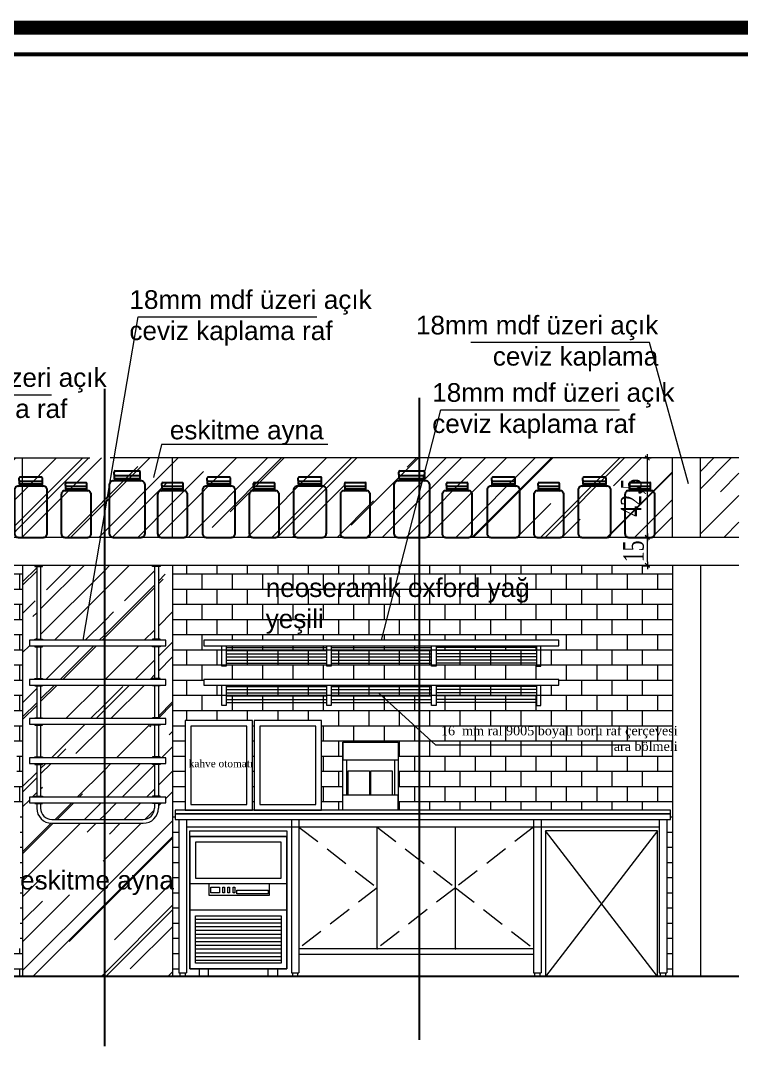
# Model space of a CAD drawing. Header units: millimetres. Extents: x 54215 to 67697, y 23496 to 56611.
# Drawn here: x 56672 to 57058, y 36251 to 36803 of the extents above; entities that cross this region are included whole.
import ezdxf

# ---------------------------------------------------------------- set-up
doc = ezdxf.new("R2010")
doc.units = ezdxf.units.MM
doc.linetypes.add('DASHDOT', pattern=[1, 0.5, -0.25, 0, -0.25])
doc.linetypes.add('DASHED', pattern=[19.05, 12.7, -6.35])
for name, color, linetype, lineweight in [('no3_ahsap gorunus on ince', 32, 'Continuous', 13), ('no3_duvar kaplama', 8, 'Continuous', 0), ('no3_duvar mevcut', 4, 'Continuous', 35), ('no3_kesitçizigisi', 3, 'DASHDOT', 15), ('no3_kutu profil gorunus', 8, 'Continuous', 0), ('no3_kutuprofil kesit', 74, 'Continuous', 18), ('no3_lejand', 255, 'Continuous', 13), ('no3_mermer gorunus on', 31, 'Continuous', 15), ('no3_paslanmaz gorunus on', 163, 'Continuous', 15), ('no3_yazı duvar', 152, 'Continuous', 0), ('no3_ölçü duvar', 252, 'Continuous', 0)]:
    doc.layers.add(name, color=color, linetype=linetype, lineweight=lineweight)
doc.layers.add('no3_tefriş ön ince', color=7, linetype='Continuous', lineweight=18, true_color=0x8c1aff)
doc.styles.get("Standard").update_dxf_attribs({"font": 'arial.ttf'})
doc.styles.add('style1', font='arial.ttf', dxfattribs={"height": 20})
doc.styles.add('Ölçü50', font='georgia.ttf', dxfattribs={"width": 0.7})
doc.dimstyles.new('olcu10', dxfattribs={"dimtxt": 11, "dimasz": 2, "dimexe": 1.25, "dimexo": 0.625, "dimgap": 0.5, "dimtad": 1, "dimdec": 1, "dimzin": 9, "dimtxsty": 'Ölçü50', "dimblk": 'CENTIK', "dimcen": 2, "dimclrd": 250, "dimclre": 250, "dimclrt": 44, "dimazin": 2, "dimtfac": 1, "dimtdec": 1, "dimtix": 1, "dimtmove": 0, "dimatfit": 3, "dimldrblk": 'CENTIK', "dimfxl": 1, "dimlwd": -1, "dimarcsym": 0})
pattern_1 = [(45, (3362.434, 8191.197), (21.552615, 57.473639), [381, -50.8, 127, -25.4]), (45, (3377.34, 8224.065), (-41.847994, 5.926969), [76.2, -8.382, 152.4, -19.05]), (45, (3356.148, 8215.444), (81.3611205, 105.428207), [203.2, -35.56, 101.6, -25.4])]
pattern_2 = [(0, (905.385, 10497.369), (0, 8.128), []), (90, (905.385, 10497.369), (-8.128, 8.128), [8.128, -8.128])]
pattern_3 = [(45, (3362.434, 8191.197), (21.552615, 57.473639), [381, -50.8, 127, -25.4]), (45, (3377.34, 8224.065), (-41.847994, 5.926969), [76.2, -8.382, 152.4, -19.05]), (45, (3356.148, 8215.444), (81.3611205, 105.428207), [203.2, -35.56, 101.6, -25.4])]

# ---------------------------------------------------------------- blocks, each defined once
blk = doc.blocks.new('buz mak')
at = {"layer": 'no3_paslanmaz gorunus on'}
for p, q in [((9449.94, 2761.87), (9398.01, 2761.87)), ((9449.94, 2747.87), (9398.01, 2747.87)), ((9446.94, 2742.87), (9401.01, 2742.87)), ((9446.94, 2740.87), (9401.01, 2740.87)), ((9446.94, 2738.87), (9401.01, 2738.87)), ((9446.94, 2736.87), (9401.01, 2736.87)), ((9446.94, 2734.87), (9401.01, 2734.87)), ((9446.94, 2732.87), (9401.01, 2732.87)), ((9446.94, 2730.87), (9401.01, 2730.87)), ((9446.94, 2728.87), (9401.01, 2728.87)), ((9446.94, 2726.87), (9401.01, 2726.87)), ((9446.94, 2724.87), (9401.01, 2724.87)), ((9446.94, 2722.87), (9401.01, 2722.87)), ((9446.94, 2720.87), (9401.01, 2720.87))]:
    blk.add_line(p, q, dxfattribs=at)
for points in [[(9449.94, 2716.44), (9398.01, 2716.44), (9398.01, 2790.22), (9449.94, 2790.22)], [(9449.94, 2787.22), (9398.01, 2787.22), (9398.01, 2716.44), (9449.94, 2716.44)], [(9446.94, 2784.22), (9401.01, 2784.22), (9401.01, 2764.87), (9446.94, 2764.87)], [(9440.69, 2761.87), (9408.19, 2761.87), (9408.19, 2755.87), (9440.69, 2755.87)], [(9413.95, 2757.12), (9409.2, 2757.12), (9409.2, 2760.12), (9413.95, 2760.12)], [(9416.62, 2757.12), (9415.62, 2757.12), (9415.62, 2760.12), (9416.62, 2760.12)], [(9419.29, 2757.12), (9418.29, 2757.12), (9418.29, 2760.12), (9419.29, 2760.12)], [(9422.13, 2757.12), (9421.13, 2757.12), (9421.13, 2760.12), (9422.13, 2760.12)], [(9423.13, 2758.62), (9439.88, 2758.62), (9439.88, 2756.62), (9423.13, 2756.62)], [(9446.94, 2719.4), (9401.01, 2719.4), (9401.01, 2744.87), (9446.94, 2744.87)]]:
    blk.add_lwpolyline(points, close=True, dxfattribs=at)
for points in [[(9398.01, 2787.22), (9449.94, 2787.22)], [(9444.94, 2716.44), (9444.94, 2712.34), (9439.94, 2712.34), (9439.94, 2716.44)]]:
    blk.add_lwpolyline(points, dxfattribs=at)
at = {"layer": 'no3_paslanmaz gorunus on', "elevation": 0}
blk.add_lwpolyline([(9403.01, 2716.44), (9403.01, 2712.34), (9408.01, 2712.34), (9408.01, 2716.44)], dxfattribs=at)
blk = doc.blocks.new('icecek bölümü önnönön')
for p in [(53500.38, 28115.28), (53542.22, 28115.28)]:
    blk.add_point(p)
at = {"layer": 'no3_duvar kaplama', "linetype": 'DASHED'}
for p, q in [((53458.54, 28180.26), (53500.38, 28147.77)), ((53500.38, 28180.26), (53542.22, 28147.77)), ((53584.06, 28180.26), (53542.22, 28147.77)), ((53500.38, 28147.77), (53458.54, 28115.28)), ((53542.22, 28147.77), (53500.38, 28115.28)), ((53542.22, 28147.77), (53584.06, 28115.28))]:
    blk.add_line(p, q, dxfattribs=at)
at = {"layer": 'no3_mermer gorunus on'}
blk.add_lwpolyline([(53392.27, 28187.26), (53657.36, 28187.26), (53657.36, 28189.26), (53392.27, 28189.26)], close=True, dxfattribs=at)
at = {"layer": 'no3_paslanmaz gorunus on'}
for p, q in [((53651.37, 28180.26), (53398.29, 28180.26)), ((53500.38, 28115.28), (53500.38, 28180.26)), ((53542.22, 28115.28), (53542.22, 28180.26)), ((53650.37, 28178.26), (53590.51, 28100.28)), ((53650.37, 28100.28), (53590.51, 28178.26)), ((53458.54, 28115.28), (53584.06, 28115.28)), ((53458.54, 28112.28), (53584.06, 28112.28)), ((53394.29, 28102.26), (53398.29, 28102.26)), ((53454.54, 28102.26), (53458.54, 28102.26)), ((53584.06, 28102.26), (53588.06, 28102.26)), ((53651.37, 28102.26), (53655.37, 28102.26))]:
    blk.add_line(p, q, dxfattribs=at)
for points in [[(53657.36, 28187.26), (53392.27, 28187.26), (53392.27, 28184.26), (53657.36, 28184.26)], [(53650.37, 28178.26), (53590.51, 28178.26), (53590.51, 28100.28), (53650.37, 28100.28)], [(53394.99, 28102.26), (53397.59, 28102.26), (53397.59, 28100.26), (53394.99, 28100.26)], [(53455.24, 28102.26), (53457.84, 28102.26), (53457.84, 28100.26), (53455.24, 28100.26)], [(53584.76, 28102.26), (53587.36, 28102.26), (53587.36, 28100.26), (53584.76, 28100.26)], [(53652.07, 28102.26), (53654.67, 28102.26), (53654.67, 28100.26), (53652.07, 28100.26)]]:
    blk.add_lwpolyline(points, close=True, dxfattribs=at)
for points in [[(53394.29, 28184.26), (53394.29, 28102.26)], [(53398.29, 28184.26), (53398.29, 28102.26)], [(53454.54, 28184.26), (53454.54, 28102.26)], [(53458.54, 28184.26), (53458.54, 28102.26)], [(53584.06, 28184.26), (53584.06, 28102.26)], [(53588.06, 28184.26), (53588.06, 28102.26)], [(53651.37, 28184.26), (53651.37, 28102.26)], [(53655.37, 28184.26), (53655.37, 28102.26)]]:
    blk.add_lwpolyline(points, dxfattribs=at)
at = {"layer": 'no3_duvar mevcut'}
blk.add_blockref('buz mak', (44002.13, 25387.94), dxfattribs=at)
blk = doc.blocks.new('e54ybu')
at = {"layer": 'no3_tefriş ön ince', "lineweight": -3}
for p, q in [((53583.31, 28555.09), (53583.31, 28556.24)), ((53583.76, 28556.72), (53584.62, 28556.72)), ((53584.62, 28556.72), (53594.28, 28556.72)), ((53594.72, 28555.09), (53594.72, 28556.24)), ((53594.41, 28553.17), (53583.6, 28553.17)), ((53583.6, 28553.17), (53583.6, 28552.86)), ((53594.41, 28552.86), (53594.41, 28553.17))]:
    blk.add_line(p, q, dxfattribs=at)
blk.add_lwpolyline([(53583.32, 28553.17), (53594.72, 28553.17), (53594.72, 28554.61), (53583.32, 28554.61)], close=True, dxfattribs=at)
blk.add_lwpolyline([(53583.01, 28527.33), (53595.01, 28527.33, 0.414214), (53597.01, 28529.33), (53597.01, 28550.33, 0.414214), (53595.01, 28552.33), (53583.01, 28552.33, 0.414214), (53581.01, 28550.33), (53581.01, 28529.33, 0.414214)], format="xyb", close=True, dxfattribs=at)
for centre, radius, start, end in [((53583.82, 28556.21), 0.506, 97.1742, 176.8088), ((53583.82, 28555.11), 0.506, 183.1912, 262.8258), ((53594.21, 28556.21), 0.506, 3.1912, 82.8258), ((53594.21, 28555.11), 0.506, 277.1742, 356.8088), ((53583.01, 28552.93), 0.594, 269.5168, 353.6636), ((53595, 28552.93), 0.594, 186.3364, 270.4832)]:
    blk.add_arc(centre, radius, start, end, dxfattribs=at)
blk = doc.blocks.new('raf ayak')
at = {"layer": 'no3_kutu profil gorunus'}
for p, q in [((55438.08, 25970.25), (55491.81, 25970.25)), ((55494.21, 25970.25), (55547.94, 25970.25)), ((55604.08, 25970.25), (55550.34, 25970.25)), ((55438.08, 25968.65), (55491.81, 25968.65)), ((55438.08, 25966.83), (55491.81, 25966.83)), ((55438.08, 25965.23), (55491.81, 25965.23)), ((55494.21, 25968.65), (55547.94, 25968.65)), ((55494.21, 25966.83), (55547.94, 25966.83)), ((55494.21, 25965.23), (55547.94, 25965.23)), ((55604.08, 25968.65), (55550.34, 25968.65)), ((55604.08, 25966.83), (55550.34, 25966.83)), ((55604.08, 25965.23), (55550.34, 25965.23)), ((55438.08, 25963.42), (55491.81, 25963.42)), ((55438.08, 25961.82), (55491.81, 25961.82)), ((55494.21, 25963.42), (55547.94, 25963.42)), ((55494.21, 25961.82), (55547.94, 25961.82)), ((55604.08, 25963.42), (55550.34, 25963.42)), ((55604.08, 25961.82), (55550.34, 25961.82))]:
    blk.add_line(p, q, dxfattribs=at)
at = {"layer": 'no3_kutuprofil kesit'}
for p, q in [((55435.68, 25960.11), (55435.68, 25971.11)), ((55438.08, 25971.11), (55438.08, 25960.11)), ((55491.81, 25960.11), (55491.81, 25971.11)), ((55494.21, 25971.11), (55494.21, 25960.11)), ((55547.94, 25960.11), (55547.94, 25971.11)), ((55550.34, 25971.11), (55550.34, 25960.11)), ((55604.08, 25971.11), (55604.08, 25960.11)), ((55606.48, 25960.11), (55606.48, 25971.11)), ((55438.08, 25960.11), (55435.68, 25960.11)), ((55494.21, 25960.11), (55491.81, 25960.11)), ((55550.34, 25960.11), (55547.94, 25960.11)), ((55604.08, 25960.11), (55606.48, 25960.11))]:
    blk.add_line(p, q, dxfattribs=at)
blk = doc.blocks.new('CENTIK')
for p, q in [((-1, 0), (1, 0)), ((-0.57, -0.57), (0.57, 0.57)), ((0, 1), (0, -1))]:
    blk.add_line(p, q)
blk = doc.blocks.new('*D449')
at = {"layer": 'Defpoints', "color": 0, "transparency": 16777216}
for p in [(57007.41, 36568.98), (57007.41, 36568.98), (57007.41, 36526.48)]:
    blk.add_point(p, dxfattribs=at)
at = {"layer": 'no3_ölçü duvar', "color": 250, "lineweight": -2, "transparency": 16777216}
for p, q in [((57006.79, 36568.98), (57006.16, 36568.98)), ((57006.79, 36526.48), (57006.16, 36526.48))]:
    blk.add_line(p, q, dxfattribs=at)
at = {"layer": 'no3_ölçü duvar', "color": 250, "transparency": 16777216}
blk.add_line((57007.41, 36528.48), (57007.41, 36566.98), dxfattribs=at)
at = {"layer": 'no3_ölçü duvar', "color": 250, "transparency": 16777216, "xscale": 2, "yscale": 2, "zscale": 2}
for p, rotation in [((57007.41, 36568.98), 90), ((57007.41, 36526.48), 270)]:
    blk.add_blockref('CENTIK', p, dxfattribs=dict(at, rotation=rotation))
at = {"layer": 'no3_ölçü duvar', "color": 44, "transparency": 16777216, "insert": (57000.02, 36547.73), "char_height": 11, "attachment_point": 5, "rotation": 90, "style": 'Ölçü50'}
blk.add_mtext('42,5', dxfattribs=at)
blk = doc.blocks.new('*D450')
at = {"layer": 'Defpoints', "color": 0, "transparency": 16777216}
for p in [(57003.42, 36526.48), (57007.41, 36526.48), (57003.83, 36511.48)]:
    blk.add_point(p, dxfattribs=at)
at = {"layer": 'no3_ölçü duvar', "color": 250, "lineweight": -2, "transparency": 16777216}
for p, q in [((57004.05, 36526.48), (57008.66, 36526.48)), ((57004.46, 36511.48), (57008.66, 36511.48))]:
    blk.add_line(p, q, dxfattribs=at)
at = {"layer": 'no3_ölçü duvar', "color": 250, "transparency": 16777216}
blk.add_line((57007.41, 36513.48), (57007.41, 36524.48), dxfattribs=at)
at = {"layer": 'no3_ölçü duvar', "color": 250, "transparency": 16777216, "xscale": 2, "yscale": 2, "zscale": 2}
for p, rotation in [((57007.41, 36526.48), 90), ((57007.41, 36511.48), 270)]:
    blk.add_blockref('CENTIK', p, dxfattribs=dict(at, rotation=rotation))
at = {"layer": 'no3_ölçü duvar', "color": 44, "transparency": 16777216, "insert": (57000.02, 36518.98), "char_height": 11, "attachment_point": 5, "rotation": 90, "style": 'Ölçü50'}
blk.add_mtext('15', dxfattribs=at)

msp = doc.modelspace()

# ---------------------------------------------------------------- hatches: boundary and pattern name
at = {"layer": 'no3_duvar kaplama'}
h = msp.add_hatch(dxfattribs=at)
h.set_pattern_fill('AR-RROOF', color=251, angle=45)
h.set_pattern_definition(pattern_1)
h.paths.add_polyline_path([(56673.101, 36568.976), (56426.746, 36568.976), (56426.746, 36526.476), (56673.101, 36526.476)])
h.paths.add_polyline_path([(57020.791, 36568.976), (56753.301, 36568.976), (56753.301, 36526.476), (57020.791, 36526.476)])
h.paths.add_polyline_path([(57056.373, 36526.476), (57056.373, 36568.976), (57035.791, 36568.976), (57035.791, 36526.476)])
h.paths.add_polyline_path([(56395.928, 36568.976), (56395.928, 36526.476), (56411.746, 36526.476), (56411.746, 36568.976)])
h = msp.add_hatch(dxfattribs=at)
h.set_pattern_fill('AR-RROOF', color=256, angle=45)
h.set_pattern_definition(pattern_1)
h.paths.add_polyline_path([(56753.301, 36568.976), (56719.908, 36568.976), (56709.108, 36568.976), (56673.101, 36568.976), (56673.101, 36526.476), (56753.301, 36526.476)])
h = msp.add_hatch(dxfattribs=at)
h.set_pattern_fill('AR-B816', color=256, scale=0.04)
h.set_pattern_definition(pattern_2)
h.paths.add_polyline_path([(56673.101, 36511.476), (56624.102, 36511.632), (56624.102, 36499.483), (56624.102, 36474.35), (56624.102, 36463.335), (56544.102, 36463.335), (56544.102, 36474.35), (56544.102, 36499.483), (56544.102, 36511.632), (56426.746, 36511.476), (56426.746, 36356.476), (56427.746, 36356.476), (56427.746, 36510.893), (56527.746, 36510.893), (56527.746, 36291.476), (56533.746, 36291.476), (56533.746, 36306.476), (56528.746, 36306.476), (56528.746, 36376.476), (56528.746, 36378.476), (56651.938, 36378.476), (56651.938, 36379.69), (56651.515, 36379.69), (56650.033, 36383.712), (56651.515, 36393.66), (56665.485, 36393.66), (56666.966, 36383.712), (56665.485, 36379.69), (56665.061, 36379.69), (56665.061, 36378.476), (56671.746, 36378.476), (56671.746, 36376.476), (56671.746, 36306.476), (56666.746, 36306.476), (56666.746, 36291.476), (56673.101, 36291.476)])
h.paths.add_polyline_path([(56646.566, 36423.542), (56646.566, 36379.032), (56628.845, 36379.032), (56628.845, 36423.542)], flags=16)
h.paths.add_polyline_path([(56655.96, 36423.717), (56661.146, 36423.717), (56661.463, 36423.082), (56663.791, 36423.082), (56664.003, 36422.658), (56664.426, 36421.177), (56665.061, 36421.177), (56665.061, 36420.118), (56664.426, 36420.118), (56664.426, 36411.652), (56664.003, 36406.572), (56662.945, 36396.624), (56662.521, 36396.624), (56662.521, 36394.719), (56654.477, 36394.719), (56654.477, 36396.624), (56654.055, 36396.624), (56653.208, 36403.609), (56652.573, 36411.652), (56652.573, 36420.118), (56651.938, 36420.118), (56651.938, 36421.177), (56652.573, 36421.177), (56652.996, 36422.658), (56653.208, 36423.082), (56655.536, 36423.082), (56655.536, 36423.506)], flags=16)
h.paths.add_polyline_path([(56661.385, 36406.572), (56661.485, 36406.572), (56661.886, 36411.652)], flags=0)
h.paths.add_polyline_path([(56654.909, 36416.097), (56659.558, 36416.097), (56659.558, 36406.572), (56659.134, 36403.609), (56655.797, 36403.609), (56656.384, 36396.624), (56654.901, 36411.652)], flags=0)
edge = h.paths.add_edge_path(flags=16)
edge.add_line((56615.27, 36428.999), (56615.27, 36409.621))
edge.add_line((56615.27, 36409.621), (56624.27, 36409.621))
edge.add_line((56624.27, 36409.621), (56624.27, 36390.049))
edge.add_line((56624.27, 36390.049), (56615.27, 36390.049))
edge.add_line((56615.27, 36390.049), (56615.27, 36382.499))
edge.add_line((56615.27, 36382.499), (56615.27, 36380.476))
edge.add_arc((56614.27, 36380.476), 1, -90, 0, ccw=False)
edge.add_line((56614.27, 36379.476), (56611.27, 36379.476))
edge.add_arc((56611.27, 36380.476), 1, 180.01712, 270, ccw=False)
edge.add_line((56610.27, 36380.475), (56610.269, 36382.499))
edge.add_line((56610.269, 36382.499), (56586.27, 36382.499))
edge.add_line((56586.27, 36382.499), (56586.27, 36380.476))
edge.add_arc((56585.27, 36380.476), 1, -90, 0, ccw=False)
edge.add_line((56585.27, 36379.476), (56582.27, 36379.476))
edge.add_arc((56582.27, 36380.476), 1, 180.01712, 270, ccw=False)
edge.add_line((56581.27, 36380.475), (56581.269, 36382.499))
edge.add_line((56581.269, 36382.499), (56560.271, 36382.499))
edge.add_line((56560.271, 36382.499), (56560.271, 36380.476))
edge.add_arc((56559.271, 36380.476), 1, -90, 0, ccw=False)
edge.add_line((56559.271, 36379.476), (56556.271, 36379.476))
edge.add_arc((56556.271, 36380.476), 1, 180.01712, 270, ccw=False)
edge.add_line((56555.271, 36380.475), (56555.27, 36382.499))
edge.add_line((56555.27, 36382.499), (56555.27, 36397.599))
edge.add_line((56555.27, 36397.599), (56555.27, 36405.66))
edge.add_line((56555.27, 36405.66), (56553.981, 36405.66))
edge.add_line((56553.981, 36405.66), (56553.981, 36402.622))
edge.add_line((56553.981, 36402.622), (56546.27, 36402.622))
edge.add_line((56546.27, 36402.622), (56546.27, 36428.999))
edge.add_line((56546.27, 36428.999), (56553.981, 36428.999))
edge.add_line((56553.981, 36428.999), (56553.981, 36422.395))
edge.add_line((56553.981, 36422.395), (56555.27, 36422.395))
edge.add_line((56555.27, 36422.395), (56555.27, 36428.999))
edge.add_line((56555.27, 36428.999), (56555.648, 36428.999))
edge.add_line((56555.648, 36428.999), (56555.648, 36438.276))
edge.add_line((56555.648, 36438.276), (56563.27, 36438.279))
edge.add_line((56563.27, 36438.279), (56563.27, 36436.279))
edge.add_line((56563.27, 36436.279), (56559.53, 36436.279))
edge.add_line((56559.53, 36436.279), (56559.53, 36434.779))
edge.add_line((56559.53, 36434.779), (56575.696, 36434.779))
edge.add_line((56575.696, 36434.779), (56575.696, 36435.398))
edge.add_line((56575.696, 36435.398), (56576.186, 36435.398))
edge.add_line((56576.186, 36435.398), (56576.186, 36434.779))
edge.add_line((56576.186, 36434.779), (56577.407, 36434.779))
edge.add_line((56577.407, 36434.779), (56577.407, 36434.279))
edge.add_line((56577.407, 36434.279), (56576.186, 36434.279))
edge.add_line((56576.186, 36434.279), (56576.186, 36428.999))
edge.add_line((56576.186, 36428.999), (56577.399, 36428.999))
edge.add_line((56577.399, 36428.999), (56577.399, 36429.999))
edge.add_arc((56578.399, 36429.999), 1, 90, 180, ccw=False)
edge.add_line((56578.399, 36430.999), (56592.399, 36430.999))
edge.add_arc((56592.399, 36429.999), 1, 0, 90, ccw=False)
edge.add_line((56593.399, 36429.999), (56593.399, 36428.999))
edge.add_line((56593.399, 36428.999), (56596.92, 36428.999))
edge.add_line((56596.92, 36428.999), (56596.92, 36429.999))
edge.add_arc((56597.92, 36429.999), 1, 90, 180, ccw=False)
edge.add_line((56597.92, 36430.999), (56611.92, 36430.999))
edge.add_arc((56611.92, 36429.999), 1, 0, 90, ccw=False)
edge.add_line((56612.92, 36429.999), (56612.92, 36428.999))
edge.add_line((56612.92, 36428.999), (56615.27, 36428.999))
edge = h.paths.add_edge_path(flags=0)
edge.add_arc((56619.77, 36405.522), 2.621, 0, 360)
edge = h.paths.add_edge_path(flags=0)
edge.add_line((56605.85, 36411.006), (56605.85, 36410.756))
edge.add_line((56605.85, 36410.756), (56600.85, 36410.756))
edge.add_line((56600.85, 36410.756), (56600.85, 36409.296))
edge.add_arc((56599.85, 36406.154), 3.298, -252.34846, 72.34846, ccw=False)
edge.add_line((56598.85, 36409.296), (56598.85, 36410.756))
edge.add_line((56598.85, 36410.756), (56599.85, 36410.756))
edge.add_line((56599.85, 36410.756), (56599.85, 36411.006))
edge.add_line((56599.85, 36411.006), (56605.85, 36411.006))
edge = h.paths.add_edge_path(flags=0)
edge.add_arc((56621.665, 36401.047), 0.902, 0, 360)
edge = h.paths.add_edge_path(flags=0)
edge.add_arc((56617.875, 36401.047), 0.902, 0, 360)
edge = h.paths.add_edge_path(flags=0)
edge.add_arc((56619.77, 36395.145), 4.101, 0, 360)
edge = h.paths.add_edge_path(flags=0)
edge.add_line((56573.889, 36429.999), (56557.889, 36429.999))
edge.add_arc((56558.889, 36429.999), 1, 90, 180, ccw=False)
edge.add_line((56558.889, 36430.999), (56572.889, 36430.999))
edge.add_arc((56572.889, 36429.999), 1, 0, 90, ccw=False)
edge = h.paths.add_edge_path(flags=0)
edge.add_arc((56560.926, 36416.831), 2.389, 0, 360)
edge = h.paths.add_edge_path(flags=0)
edge.add_arc((56560.926, 36416.831), 1.389, 0, 360)
edge = h.paths.add_edge_path(flags=0)
edge.add_line((56578.469, 36392.423), (56578.469, 36391.499))
edge.add_line((56578.469, 36391.499), (56579.266, 36391.499))
edge.add_arc((56579.266, 36390.499), 1, 21.12361, 90, ccw=False)
edge.add_line((56580.198, 36390.859), (56578.469, 36390.859))
edge.add_line((56578.469, 36390.859), (56578.469, 36392.423))
edge.add_line((56578.469, 36392.423), (56577.969, 36392.423))
edge.add_line((56577.969, 36392.423), (56577.969, 36390.859))
edge.add_line((56577.969, 36390.859), (56576.24, 36390.859))
edge.add_arc((56577.173, 36390.499), 1, 90, 158.87639, ccw=False)
edge.add_line((56577.173, 36391.499), (56577.969, 36391.499))
edge.add_line((56577.969, 36391.499), (56577.969, 36392.423))
edge.add_line((56577.969, 36392.423), (56578.469, 36392.423))
edge = h.paths.add_edge_path(flags=0)
edge.add_arc((56578.37, 36386.067), 2.348, 0, 360)
edge = h.paths.add_edge_path(flags=0)
edge.add_arc((56578.37, 36386.067), 1.848, 0, 360)
edge = h.paths.add_edge_path(flags=0)
edge.add_arc((56578.37, 36386.067), 0.848, 0, 360)
edge = h.paths.add_edge_path(flags=0)
edge.add_line((56564.3, 36390.859), (56562.571, 36390.859))
edge.add_line((56562.571, 36390.859), (56562.571, 36392.423))
edge.add_line((56562.571, 36392.423), (56562.071, 36392.423))
edge.add_line((56562.071, 36392.423), (56562.071, 36390.859))
edge.add_line((56562.071, 36390.859), (56560.341, 36390.859))
edge.add_arc((56561.274, 36390.499), 1, 90, 158.87639, ccw=False)
edge.add_line((56561.274, 36391.499), (56562.071, 36391.499))
edge.add_line((56562.071, 36391.499), (56562.071, 36392.423))
edge.add_line((56562.071, 36392.423), (56562.571, 36392.423))
edge.add_line((56562.571, 36392.423), (56562.571, 36391.499))
edge.add_line((56562.571, 36391.499), (56563.367, 36391.499))
edge.add_arc((56563.367, 36390.499), 1, 21.12361, 90, ccw=False)
edge = h.paths.add_edge_path(flags=0)
edge.add_arc((56562.17, 36386.067), 2.348, 0, 360)
edge = h.paths.add_edge_path(flags=0)
edge.add_arc((56562.17, 36386.067), 1.848, 0, 360)
edge = h.paths.add_edge_path(flags=0)
edge.add_arc((56562.17, 36386.067), 0.848, 0, 360)
h.paths.add_polyline_path([(56648.629, 36401.087), (56669.959, 36401.087), (56669.959, 36409.556), (56648.629, 36409.556)], flags=16)
h = msp.add_hatch(dxfattribs=at)
h.set_pattern_fill('AR-RROOF', color=256, angle=45)
h.set_pattern_definition(pattern_3)
h.paths.add_polyline_path([(56673.101, 36291.476), (56716.835, 36291.476), (56716.835, 36373.476), (56688.751, 36373.476, -0.4142136), (56680.667, 36381.56), (56680.667, 36383.976), (56679.651, 36383.976), (56679.651, 36384.476), (56676.701, 36384.476), (56676.701, 36387.476), (56679.651, 36387.476), (56679.651, 36387.976), (56680.667, 36387.976), (56680.667, 36404.976), (56679.651, 36404.976), (56679.651, 36405.476), (56676.701, 36405.476), (56676.701, 36408.476), (56679.651, 36408.476), (56679.651, 36408.976), (56680.667, 36408.976), (56680.667, 36425.976), (56679.651, 36425.976), (56679.651, 36426.476), (56676.701, 36426.476), (56676.701, 36429.476), (56679.651, 36429.476), (56679.651, 36429.976), (56680.667, 36429.976), (56680.667, 36446.976), (56679.651, 36446.976), (56679.651, 36447.476), (56676.701, 36447.476), (56676.701, 36450.476), (56679.651, 36450.476), (56679.651, 36450.976), (56680.667, 36450.976), (56680.667, 36467.976), (56679.651, 36467.976), (56679.651, 36468.476), (56676.701, 36468.476), (56676.701, 36471.476), (56679.651, 36471.476), (56679.651, 36471.976), (56680.667, 36471.976), (56680.667, 36510.976), (56679.651, 36510.976), (56679.651, 36511.476), (56673.101, 36511.476)])
h = msp.add_hatch(dxfattribs=at)
h.set_pattern_fill('AR-RROOF', color=256, angle=45)
h.set_pattern_definition(pattern_3)
h.paths.add_polyline_path([(56682.751, 36471.976), (56683.751, 36471.976), (56683.751, 36471.476), (56716.835, 36471.476), (56716.835, 36511.476), (56683.751, 36511.476), (56683.751, 36510.976), (56682.751, 36510.976)])
h = msp.add_hatch(dxfattribs=at)
h.set_pattern_fill('AR-RROOF', color=256, angle=45)
h.set_pattern_definition(pattern_3)
h.paths.add_polyline_path([(56753.301, 36511.476), (56746.751, 36511.476), (56746.751, 36510.976), (56745.736, 36510.976), (56745.736, 36471.976), (56746.751, 36471.976), (56746.751, 36471.476), (56749.701, 36471.476), (56749.701, 36468.476), (56746.751, 36468.476), (56746.751, 36467.976), (56745.736, 36467.976), (56745.736, 36450.976), (56746.751, 36450.976), (56746.751, 36450.476), (56749.701, 36450.476), (56749.701, 36447.476), (56746.751, 36447.476), (56746.751, 36446.976), (56745.736, 36446.976), (56745.736, 36429.976), (56746.751, 36429.976), (56746.751, 36429.476), (56749.701, 36429.476), (56749.701, 36426.476), (56746.751, 36426.476), (56746.751, 36425.976), (56745.736, 36425.976), (56745.736, 36408.976), (56746.751, 36408.976), (56746.751, 36408.476), (56749.701, 36408.476), (56749.701, 36405.476), (56746.751, 36405.476), (56746.751, 36404.976), (56745.736, 36404.976), (56745.736, 36387.976), (56746.751, 36387.976), (56746.751, 36387.476), (56749.701, 36387.476), (56749.701, 36384.476), (56746.751, 36384.476), (56746.751, 36383.976), (56745.736, 36383.976), (56745.736, 36381.56, -0.4142136), (56737.651, 36373.476), (56716.835, 36373.476), (56716.835, 36291.476), (56753.301, 36291.476)])
h = msp.add_hatch(dxfattribs=at)
h.set_pattern_fill('AR-RROOF', color=256, angle=45)
h.set_pattern_definition(pattern_3)
h.paths.add_polyline_path([(56716.835, 36471.476), (56742.651, 36471.476), (56742.651, 36471.976), (56743.651, 36471.976), (56743.651, 36510.976), (56742.651, 36510.976), (56742.651, 36511.476), (56716.835, 36511.476)])
h = msp.add_hatch(dxfattribs=at)
h.set_pattern_fill('AR-B816', color=256, scale=0.04)
h.set_pattern_definition(pattern_2)
h.paths.add_polyline_path([(57020.791, 36511.476), (56753.301, 36511.476), (56753.301, 36291.476), (56757.422, 36291.476), (56757.422, 36293.461), (56756.722, 36293.461), (56756.722, 36375.461), (56754.707, 36375.461), (56754.707, 36378.461), (56754.707, 36380.461), (56760.119, 36380.461), (56760.119, 36428.461), (56796.119, 36428.461), (56796.119, 36380.461), (56797.05, 36380.461), (56797.05, 36428.461), (56833.05, 36428.461), (56833.05, 36380.461), (56844.415, 36380.461), (56844.415, 36416.843), (56874.088, 36416.843), (56874.088, 36380.461), (57019.791, 36380.461), (57019.791, 36378.461), (57019.791, 36375.461), (57017.799, 36375.461), (57017.799, 36293.461), (57017.099, 36293.461), (57017.099, 36291.476), (57020.791, 36291.476)])
h.paths.add_polyline_path([(56960.072, 36471.476), (56960.072, 36468.476), (56770.072, 36468.476), (56770.072, 36471.476)], flags=16)
h.paths.add_polyline_path([(56960.072, 36450.476), (56960.072, 36447.476), (56770.072, 36447.476), (56770.072, 36450.476)], flags=16)
h.paths.add_polyline_path([(56761.011, 36400.917), (56798.813, 36400.917), (56798.813, 36409.385), (56761.011, 36409.385)], flags=25)
h = msp.add_hatch(dxfattribs=at)
h.set_pattern_fill('AR-RROOF', color=256, angle=45)
h.set_pattern_definition(pattern_3)
h.paths.add_polyline_path([(56716.835, 36450.476), (56716.835, 36468.476), (56683.751, 36468.476), (56683.751, 36467.976), (56682.751, 36467.976), (56682.751, 36450.976), (56683.751, 36450.976), (56683.751, 36450.476)])
h = msp.add_hatch(dxfattribs=at)
h.set_pattern_fill('AR-RROOF', color=256, angle=45)
h.set_pattern_definition(pattern_3)
h.paths.add_polyline_path([(56716.835, 36450.476), (56742.651, 36450.476), (56742.651, 36450.976), (56743.651, 36450.976), (56743.651, 36467.976), (56742.651, 36467.976), (56742.651, 36468.476), (56716.835, 36468.476)])
h = msp.add_hatch(dxfattribs=at)
h.set_pattern_fill('AR-RROOF', color=256, angle=45)
h.set_pattern_definition(pattern_3)
h.paths.add_polyline_path([(56716.835, 36429.476), (56716.835, 36447.476), (56683.751, 36447.476), (56683.751, 36446.976), (56682.751, 36446.976), (56682.751, 36429.976), (56683.751, 36429.976), (56683.751, 36429.476)])
h = msp.add_hatch(dxfattribs=at)
h.set_pattern_fill('AR-RROOF', color=256, angle=45)
h.set_pattern_definition(pattern_3)
h.paths.add_polyline_path([(56716.835, 36429.476), (56742.651, 36429.476), (56742.651, 36429.976), (56743.651, 36429.976), (56743.651, 36446.976), (56742.651, 36446.976), (56742.651, 36447.476), (56716.835, 36447.476)])
h = msp.add_hatch(dxfattribs=at)
h.set_pattern_fill('AR-RROOF', color=256, angle=45)
h.set_pattern_definition(pattern_3)
h.paths.add_polyline_path([(56716.835, 36408.476), (56716.835, 36426.476), (56683.751, 36426.476), (56683.751, 36425.976), (56682.751, 36425.976), (56682.751, 36408.976), (56683.751, 36408.976), (56683.751, 36408.476)])
h = msp.add_hatch(dxfattribs=at)
h.set_pattern_fill('AR-RROOF', color=256, angle=45)
h.set_pattern_definition(pattern_3)
h.paths.add_polyline_path([(56716.835, 36408.476), (56742.651, 36408.476), (56742.651, 36408.976), (56743.651, 36408.976), (56743.651, 36425.976), (56742.651, 36425.976), (56742.651, 36426.476), (56716.835, 36426.476)])
h = msp.add_hatch(dxfattribs=at)
h.set_pattern_fill('AR-RROOF', color=256, angle=45)
h.set_pattern_definition(pattern_3)
h.paths.add_polyline_path([(56716.835, 36387.476), (56716.835, 36405.476), (56683.751, 36405.476), (56683.751, 36404.976), (56682.751, 36404.976), (56682.751, 36387.976), (56683.751, 36387.976), (56683.751, 36387.476)])
h = msp.add_hatch(dxfattribs=at)
h.set_pattern_fill('AR-RROOF', color=256, angle=45)
h.set_pattern_definition(pattern_3)
h.paths.add_polyline_path([(56716.835, 36387.476), (56742.651, 36387.476), (56742.651, 36387.976), (56743.651, 36387.976), (56743.651, 36404.976), (56742.651, 36404.976), (56742.651, 36405.476), (56716.835, 36405.476)])
h = msp.add_hatch(dxfattribs=at)
h.set_pattern_fill('AR-RROOF', color=256, angle=45)
h.set_pattern_definition(pattern_3)
h.paths.add_polyline_path([(56716.835, 36384.476), (56683.751, 36384.476), (56683.751, 36383.976), (56683.259, 36383.976, 0.1039591), (56682.751, 36381.56, 0.4142136), (56688.751, 36375.56), (56716.835, 36375.56)])
h = msp.add_hatch(dxfattribs=at)
h.set_pattern_fill('AR-RROOF', color=256, angle=45)
h.set_pattern_definition(pattern_3)
h.paths.add_polyline_path([(56716.835, 36375.56), (56737.651, 36375.56, 0.4142136), (56743.651, 36381.56, 0.1039591), (56743.144, 36383.976), (56742.651, 36383.976), (56742.651, 36384.476), (56716.835, 36384.476)])

# ---------------------------------------------------------------- linework, layer by layer
for p, q in [((56716.835, 36606.013), (56716.835, 36254.177)), ((56885.313, 36601.203), (56885.313, 36257.613)), ((57056.373, 36291.476), (56395.928, 36291.476))]:
    msp.add_line(p, q)
at = {"color": 252, "const_width": 2.031}
msp.add_lwpolyline([(58449.655, 36280.053, -0.4142136), (58440.109, 36270.507), (58079.769, 36270.507, 0.4142136), (58055.905, 36246.644), (58055.905, 36014.692, 0.4142136), (58079.769, 35990.829), (58440.109, 35990.829, -0.4142136), (58449.655, 35981.283), (58449.655, 35665.638), (56224.979, 35665.638), (56224.979, 36785.002), (58449.655, 36785.002), (58449.655, 36280.053)], format="xyb", dxfattribs=at)
at = {"layer": 'no3_ahsap gorunus on ince'}
for p, q in [((56960.072, 36471.476), (56770.072, 36471.476)), ((56770.072, 36471.476), (56770.072, 36468.476)), ((56770.072, 36468.476), (56960.072, 36468.476)), ((56960.072, 36468.476), (56960.072, 36471.476)), ((56960.072, 36450.476), (56770.072, 36450.476)), ((56770.072, 36450.476), (56770.072, 36447.476)), ((56960.072, 36447.476), (56960.072, 36450.476)), ((56770.072, 36447.476), (56960.072, 36447.476))]:
    msp.add_line(p, q, dxfattribs=at)
for points in [[(56676.701, 36468.476), (56749.701, 36468.476), (56749.701, 36471.476), (56676.701, 36471.476)], [(56676.701, 36447.476), (56749.701, 36447.476), (56749.701, 36450.476), (56676.701, 36450.476)], [(56676.701, 36426.476), (56749.701, 36426.476), (56749.701, 36429.476), (56676.701, 36429.476)], [(56676.701, 36405.476), (56749.701, 36405.476), (56749.701, 36408.476), (56676.701, 36408.476)], [(56676.701, 36384.476), (56749.701, 36384.476), (56749.701, 36387.476), (56676.701, 36387.476)]]:
    msp.add_lwpolyline(points, close=True, dxfattribs=at)
at = {"layer": 'no3_kesitçizigisi', "ltscale": 10}
for p, q in [((56716.835, 36606.013), (56716.835, 36254.177)), ((56885.313, 36601.203), (56885.313, 36257.613))]:
    msp.add_line(p, q, dxfattribs=at)
at = {"layer": 'no3_kutu profil gorunus'}
for p, q in [((56395.928, 36568.976), (56709.108, 36568.976)), ((57056.373, 36568.976), (56719.908, 36568.976))]:
    msp.add_line(p, q, dxfattribs=at)
at = {"layer": 'no3_kutuprofil kesit'}
for p, q in [((56679.651, 36511.476), (56679.651, 36510.976)), ((56683.751, 36510.976), (56683.751, 36511.476)), ((56742.651, 36510.976), (56742.651, 36511.476)), ((56746.751, 36511.476), (56746.751, 36510.976)), ((56679.651, 36510.976), (56683.751, 36510.976)), ((56680.667, 36510.976), (56680.667, 36471.976)), ((56682.751, 36510.976), (56682.751, 36471.976)), ((56746.751, 36510.976), (56742.651, 36510.976)), ((56743.651, 36510.976), (56743.651, 36471.976)), ((56745.736, 36510.976), (56745.736, 36471.976)), ((56679.651, 36471.476), (56679.651, 36471.976)), ((56679.651, 36471.976), (56683.751, 36471.976)), ((56679.651, 36468.476), (56679.651, 36467.976)), ((56679.651, 36467.976), (56683.751, 36467.976)), ((56680.667, 36467.976), (56680.667, 36450.976)), ((56682.751, 36467.976), (56682.751, 36450.976)), ((56683.751, 36471.976), (56683.751, 36471.476)), ((56683.751, 36467.976), (56683.751, 36468.476)), ((56746.751, 36471.976), (56742.651, 36471.976)), ((56742.651, 36471.976), (56742.651, 36471.476)), ((56742.651, 36467.976), (56742.651, 36468.476)), ((56746.751, 36467.976), (56742.651, 36467.976)), ((56743.651, 36467.976), (56743.651, 36450.976)), ((56745.736, 36467.976), (56745.736, 36450.976)), ((56746.751, 36471.476), (56746.751, 36471.976)), ((56746.751, 36468.476), (56746.751, 36467.976)), ((56679.651, 36450.476), (56679.651, 36450.976)), ((56679.651, 36450.976), (56683.751, 36450.976)), ((56683.751, 36450.976), (56683.751, 36450.476)), ((56746.751, 36450.976), (56742.651, 36450.976)), ((56742.651, 36450.976), (56742.651, 36450.476)), ((56746.751, 36450.476), (56746.751, 36450.976)), ((56679.651, 36447.476), (56679.651, 36446.976)), ((56679.651, 36446.976), (56683.751, 36446.976)), ((56680.667, 36446.976), (56680.667, 36429.976)), ((56682.751, 36446.976), (56682.751, 36429.976)), ((56683.751, 36446.976), (56683.751, 36447.476)), ((56742.651, 36446.976), (56742.651, 36447.476)), ((56746.751, 36446.976), (56742.651, 36446.976)), ((56743.651, 36446.976), (56743.651, 36429.976)), ((56745.736, 36446.976), (56745.736, 36429.976)), ((56746.751, 36447.476), (56746.751, 36446.976)), ((56679.651, 36429.476), (56679.651, 36429.976)), ((56679.651, 36429.976), (56683.751, 36429.976)), ((56683.751, 36429.976), (56683.751, 36429.476)), ((56746.751, 36429.976), (56742.651, 36429.976)), ((56742.651, 36429.976), (56742.651, 36429.476)), ((56746.751, 36429.476), (56746.751, 36429.976)), ((56679.651, 36426.476), (56679.651, 36425.976)), ((56679.651, 36425.976), (56683.751, 36425.976)), ((56680.667, 36425.976), (56680.667, 36408.976)), ((56682.751, 36425.976), (56682.751, 36408.976)), ((56683.751, 36425.976), (56683.751, 36426.476)), ((56742.651, 36425.976), (56742.651, 36426.476)), ((56746.751, 36425.976), (56742.651, 36425.976)), ((56743.651, 36425.976), (56743.651, 36408.976)), ((56745.736, 36425.976), (56745.736, 36408.976)), ((56746.751, 36426.476), (56746.751, 36425.976)), ((56679.651, 36408.476), (56679.651, 36408.976)), ((56679.651, 36408.976), (56683.751, 36408.976)), ((56683.751, 36408.976), (56683.751, 36408.476)), ((56746.751, 36408.976), (56742.651, 36408.976)), ((56742.651, 36408.976), (56742.651, 36408.476)), ((56746.751, 36408.476), (56746.751, 36408.976)), ((56679.651, 36405.476), (56679.651, 36404.976)), ((56679.651, 36404.976), (56683.751, 36404.976)), ((56680.667, 36404.976), (56680.667, 36387.976)), ((56682.751, 36404.976), (56682.751, 36387.976)), ((56683.751, 36404.976), (56683.751, 36405.476)), ((56742.651, 36404.976), (56742.651, 36405.476)), ((56746.751, 36404.976), (56742.651, 36404.976)), ((56743.651, 36404.976), (56743.651, 36387.976)), ((56745.736, 36404.976), (56745.736, 36387.976)), ((56746.751, 36405.476), (56746.751, 36404.976)), ((56679.651, 36387.476), (56679.651, 36387.976)), ((56679.651, 36387.976), (56683.751, 36387.976)), ((56679.651, 36384.476), (56679.651, 36383.976)), ((56683.751, 36387.976), (56683.751, 36387.476)), ((56683.751, 36383.976), (56683.751, 36384.476)), ((56746.751, 36387.976), (56742.651, 36387.976)), ((56742.651, 36387.976), (56742.651, 36387.476)), ((56742.651, 36383.976), (56742.651, 36384.476)), ((56746.751, 36387.476), (56746.751, 36387.976)), ((56746.751, 36384.476), (56746.751, 36383.976)), ((56679.651, 36383.976), (56683.751, 36383.976)), ((56680.667, 36383.976), (56680.667, 36381.56)), ((56682.751, 36383.976), (56682.751, 36381.56)), ((56746.751, 36383.976), (56742.651, 36383.976)), ((56743.651, 36383.976), (56743.651, 36381.56)), ((56743.651, 36383.976), (56743.651, 36381.56)), ((56745.736, 36383.976), (56745.736, 36381.56)), ((56745.736, 36383.976), (56745.736, 36381.56)), ((56688.751, 36375.56), (56737.651, 36375.56)), ((56688.751, 36373.476), (56737.651, 36373.476))]:
    msp.add_line(p, q, dxfattribs=at)
for centre, radius, start, end in [((56688.751, 36381.56), 8.084, 180, 270), ((56688.751, 36381.56), 6, 180, 270), ((56737.651, 36381.56), 6, 270, 0), ((56737.651, 36381.56), 8.084, 270, 0)]:
    msp.add_arc(centre, radius, start, end, dxfattribs=at)
at = {"layer": 'no3_lejand', "color": 1, "const_width": 7.466}
msp.add_lwpolyline([(58463.973, 35651.32), (56210.661, 35651.32), (56210.661, 36799.32), (58463.973, 36799.32), (58463.973, 36280.053, -0.4142136), (58440.109, 36256.189), (58079.769, 36256.189, 0.4142136), (58070.223, 36246.644), (58070.223, 36014.692, 0.4142136), (58079.769, 36005.147), (58440.109, 36005.147, -0.4142136), (58463.973, 35981.283), (58463.973, 35651.32)], format="xyb", dxfattribs=at)
at = {"layer": 'no3_paslanmaz gorunus on'}
for p, q in [((56844.415, 36416.843), (56844.415, 36407.449)), ((56844.415, 36407.449), (56874.088, 36407.449)), ((56846.403, 36407.449), (56846.403, 36388.461)), ((56872.099, 36407.449), (56872.099, 36388.461)), ((56874.088, 36388.461), (56844.415, 36388.461)), ((56874.088, 36380.461), (56874.088, 36388.461))]:
    msp.add_line(p, q, dxfattribs=at)
for points in [[(56760.119, 36380.461), (56796.119, 36380.461), (56796.119, 36428.461), (56760.119, 36428.461)], [(56797.05, 36380.461), (56833.05, 36380.461), (56833.05, 36428.461), (56797.05, 36428.461)], [(56763.119, 36383.461), (56793.119, 36383.461), (56793.119, 36425.461), (56763.119, 36425.461)], [(56800.05, 36383.461), (56830.05, 36383.461), (56830.05, 36425.461), (56800.05, 36425.461)], [(56844.415, 36416.843), (56874.088, 36416.843), (56874.088, 36380.461), (56844.415, 36380.461)], [(56847.338, 36401.54), (56858.753, 36401.54), (56858.753, 36388.461), (56847.338, 36388.461)], [(56859.465, 36401.54), (56870.879, 36401.54), (56870.879, 36388.461), (56859.465, 36388.461)]]:
    msp.add_lwpolyline(points, close=True, dxfattribs=at)
at = {"layer": 'no3_tefriş ön ince'}
for p, q in [((56673.101, 36526.476), (56673.101, 36568.976)), ((56753.301, 36526.476), (56753.301, 36568.976)), ((57020.791, 36526.476), (57020.791, 36568.976)), ((57035.791, 36526.476), (57035.791, 36568.976)), ((57056.373, 36526.476), (56395.928, 36526.476)), ((57056.373, 36511.476), (56395.928, 36511.476)), ((56673.101, 36511.476), (56673.101, 36291.476)), ((56753.301, 36511.476), (56753.301, 36291.476)), ((57020.791, 36511.476), (57020.791, 36291.476)), ((57035.791, 36511.476), (57035.791, 36291.476))]:
    msp.add_line(p, q, dxfattribs=at)
at = {"layer": 'no3_yazı duvar'}
for points in [[(56705.519, 36471.476), (56734.865, 36644.457), (56830.451, 36644.457)], [(57029.418, 36555.22), (57008.593, 36630.787), (56913.007, 36630.787)], [(56563.661, 36518.664), (56593.007, 36602.751), (56688.593, 36602.751)], [(56865.072, 36471.476), (56896.9, 36594.733), (56992.485, 36594.733)], [(56836.372, 36576.141), (56747.334, 36576.141), (56743.064, 36558.46)], [(56997.298, 36415.215), (56894.29, 36415.215), (56863.548, 36443.203)]]:
    msp.add_lwpolyline(points, dxfattribs=at)

# ---------------------------------------------------------------- block references
for p, xscale, yscale, zscale in [((-8113.666, 2008.403), 1.209999999999998, 1.209999999999998, 1.209999999999998), ((-7961.37, 2008.403), 1.209999999999998, 1.209999999999998, 1.209999999999998), ((-2270.404, 5146.409), 1.1, 1.1, 1.1), ((-2169.808, 5146.409), 1.1, 1.1, 1.1), ((-2121.075, 5146.409), 1.1, 1.1, 1.1), ((-2017.513, 5146.409), 1.1, 1.1, 1.1), ((-1968.779, 5146.409), 1.1, 1.1, 1.1)]:
    msp.add_blockref('e54ybu', p, dxfattribs=dict(xscale=xscale, yscale=yscale, zscale=zscale))
for name, p in [('e54ybu', (3112.791, 7999.143)), ('e54ybu', (3164.321, 7999.143)), ('e54ybu', (3213.388, 7999.143)), ('e54ybu', (3262.121, 7999.143)), ('e54ybu', (3316.616, 7999.143)), ('e54ybu', (3365.683, 7999.143)), ('e54ybu', (3414.416, 7999.143)), ('raf ayak', (1343.994, 10497.369)), ('raf ayak', (1343.994, 10476.369)), ('icecek bölümü önnönön', (3362.434, 8191.197))]:
    msp.add_blockref(name, p)

# ---------------------------------------------------------------- texts
at = {"layer": 'no3_yazı duvar', "char_height": 10, "width": 143.81258}
for s, insert, attachment_point in [('18mm mdf üzeri açık ceviz kaplama raf', (56730.25, 36658.764), 1), ('18mm mdf üzeri açık ceviz kaplama', (57013.208, 36645.093), 3), ('18mm mdf üzeri açık ceviz kaplama raf', (56588.392, 36617.058), 1), ('18mm mdf üzeri açık ceviz kaplama raf', (56892.284, 36609.04), 1), ('eskitme ayna', (56751.893, 36588.955), 1), ('neoseramik oxford yağ yeşili', (56803.183, 36504.587), 1), ('eskitme ayna', (56671.746, 36348.025, 0), 1)]:
    msp.add_mtext(s, dxfattribs=dict(at, insert=insert, attachment_point=attachment_point))
at = {"layer": 'no3_yazı duvar', "style": 'style1'}
for s, insert, char_height, width, attachment_point in [('{\\fGeorgia|b0|i0|c162|p18;\\H0.625x;16  mm ral 9005 boyalı boru raf çerçevesi\\Para bölmeli\\P}', (57023.615, 36425.546, 1726.018), 8, 196.13956, 3), ('{\\fGeorgia|b0|i0|c162|p18;kahve otomatı}', (56762.027, 36407.468), 4, 98.06978, 1)]:
    msp.add_mtext(s, dxfattribs=dict(at, insert=insert, char_height=char_height, width=width, attachment_point=attachment_point))

# ---------------------------------------------------------------- dimensions: what is measured, and where the dimension line sits
at = {"layer": 'no3_ölçü duvar'}
for base, p1, p2, picture, middle in [((57007.414, 36568.976), (57007.414, 36526.476), (57007.414, 36568.976), '*D449', (57000.019, 36547.726)), ((57007.414, 36526.476), (57003.833, 36511.476), (57003.425, 36526.476), '*D450', (57000.019, 36518.976))]:
    dim = msp.add_linear_dim(base=base, p1=p1, p2=p2, angle=90, dimstyle='olcu10', dxfattribs=at)
    dim.commit()
    dim.dimension.update_dxf_attribs({"geometry": picture, "text_midpoint": middle})

doc.saveas('drawing.dxf')
